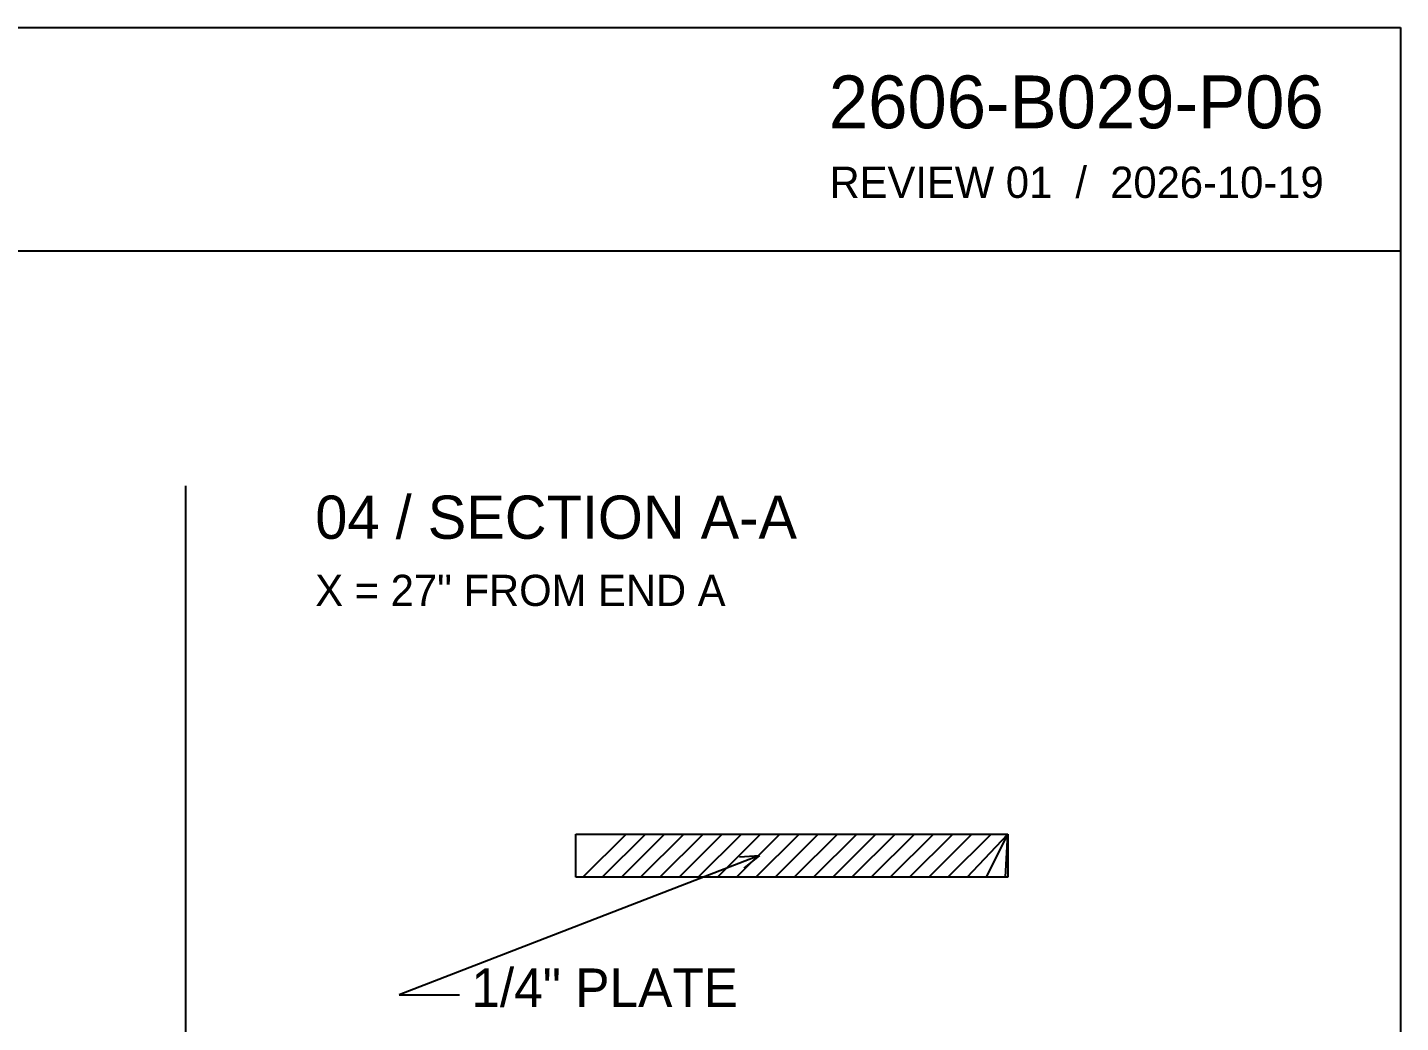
# Model space of a CAD drawing. Header units: inches. Extents: x 1.4 to 100.6, y 1.4 to 64.6.
# Drawn here: x 76.76 to 100.58, y 47.31 to 64.58 of the extents above; entities that cross this region are included whole.
import ezdxf
from ezdxf.enums import TextEntityAlignment as Align

# ---------------------------------------------------------------- set-up
doc = ezdxf.new("R2010")
doc.units = ezdxf.units.IN
doc.header["$MEASUREMENT"] = 0

msp = doc.modelspace()

# ---------------------------------------------------------------- linework, layer by layer
at = {"layer": 'ANNOTATION'}
for p, q in [((89.458, 50.208), (83.208, 47.792)), ((89.11, 50.185), (89.458, 50.208)), ((89.458, 50.208), (89.185, 49.991)), ((83.208, 47.792), (84.25, 47.792))]:
    msp.add_line(p, q, dxfattribs=at)
at = {"layer": 'OUTLINE'}
for p, q in [((1.417, 64.583), (100.583, 64.583)), ((100.583, 64.583), (100.583, 1.417)), ((1.417, 60.708), (100.583, 60.708)), ((79.5, 56.625), (79.5, 5.583)), ((86.271, 50.583), (93.771, 50.583)), ((86.271, 49.833), (86.271, 50.583)), ((86.396, 49.833), (87.146, 50.583)), ((86.729, 49.833), (87.479, 50.583)), ((87.062, 49.833), (87.812, 50.583)), ((87.396, 49.833), (88.146, 50.583)), ((87.729, 49.833), (88.479, 50.583)), ((88.062, 49.833), (88.812, 50.583)), ((88.396, 49.833), (89.146, 50.583)), ((88.729, 49.833), (89.479, 50.583)), ((89.062, 49.833), (89.812, 50.583)), ((89.396, 49.833), (90.146, 50.583)), ((89.729, 49.833), (90.479, 50.583)), ((90.062, 49.833), (90.812, 50.583)), ((90.396, 49.833), (91.146, 50.583)), ((90.729, 49.833), (91.479, 50.583)), ((91.062, 49.833), (91.812, 50.583)), ((91.396, 49.833), (92.146, 50.583)), ((91.729, 49.833), (92.479, 50.583)), ((92.062, 49.833), (92.812, 50.583)), ((92.396, 49.833), (93.146, 50.583)), ((92.729, 49.833), (93.479, 50.583)), ((93.062, 49.833), (93.771, 50.583)), ((93.396, 49.833), (93.771, 50.583)), ((93.729, 49.833), (93.771, 50.583)), ((93.771, 50.583), (93.771, 49.833)), ((93.771, 49.833), (86.271, 49.833))]:
    msp.add_line(p, q, dxfattribs=at)

# ---------------------------------------------------------------- texts
at = {"layer": 'ANNOTATION'}
for s, height, p in [('2606-B029-P06', 0.91667, (99.25, 62.833)), ('REVIEW 01  /  2026-10-19', 0.54167, (99.25, 61.625))]:
    msp.add_text(s, height=height, dxfattribs=at).set_placement(p, align=Align.RIGHT)
for s, height, p in [('04 / SECTION A-A', 0.75, (81.75, 55.708)), ('X = 27" FROM END A', 0.54167, (81.75, 54.542)), ('1/4" PLATE', 0.6667, (84.458, 47.583))]:
    msp.add_text(s, height=height, dxfattribs=at).set_placement(p)

doc.saveas('drawing.dxf')
